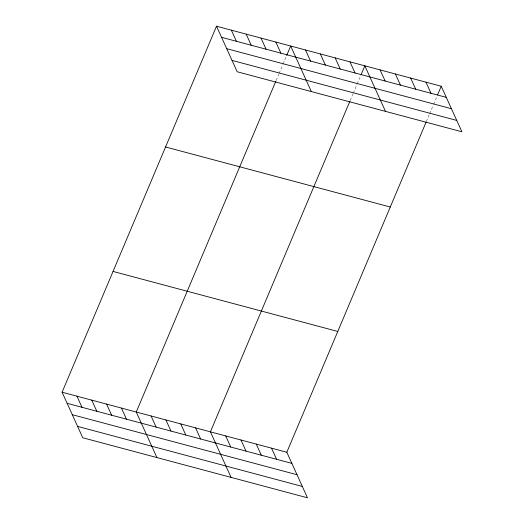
<?xml version="1.0" encoding="UTF-8"?>
<svg xmlns="http://www.w3.org/2000/svg" width="524" height="524" viewBox="0 0 524 524"><rect width="100%" height="100%" fill="white"/><g stroke="black" fill="none" stroke-linecap="round" stroke-linejoin="round"><path stroke-width="0.39" stroke-dasharray="2.62 1.97" d="M276.115 80.519L278.847 74.048M279.148 73.334L282.79 64.707M283.091 63.987L286.733 55.361M350.274 100.333L352.999 93.862M353.307 93.141L356.942 84.515M357.25 83.801L360.885 75.168M426.372 121.463L429.405 114.278M429.706 113.557L433.348 104.931M433.649 104.21L436.99 96.298"/><path stroke-width="0.79" d="M426.071 122.184L286.818 452.245L307.483 497.8L82.766 437.763L62.101 392.214L216.517 26.2L441.234 86.237L461.899 131.786L237.182 71.755L216.517 26.2M275.814 81.24L136.26 412.021L156.918 457.576M286.733 55.361L290.676 46.014L311.341 91.562M349.966 101.053L210.412 431.835L231.077 477.39M361.193 74.454L364.828 65.821L385.494 111.376M437.592 94.864L441.234 86.237M221.56 37.322L446.278 97.359M226.715 48.686L451.433 108.717M232.027 60.391L456.745 120.428M165.558 146.982L390.275 207.019M113.06 271.425L337.777 331.463M62.101 392.214L286.818 452.245M67.144 403.336L291.861 463.367M72.299 414.694L297.016 474.731M77.611 426.405L302.328 486.436M425.953 82.157L430.997 93.279M410.672 78.069L415.715 89.191M395.391 73.989L400.441 85.111M380.11 69.908L385.16 81.03M349.999 61.858L355.043 72.98M335.17 57.902L340.214 69.024M320.334 53.939L325.384 65.061M305.505 49.977L310.549 61.098M275.847 42.051L280.89 53.173M261.011 38.088L266.054 49.21M246.182 34.126L251.225 45.247M231.353 30.163L236.396 41.285M271.537 448.164L276.58 459.286M256.256 444.083L261.299 455.205M240.975 440.003L246.018 451.125M225.693 435.916L230.743 447.038M195.583 427.872L200.627 438.994M180.754 423.909L185.797 435.031M165.918 419.947L170.968 431.069M151.089 415.984L156.132 427.106M121.424 408.058L126.474 419.18M106.595 404.096L111.638 415.218M91.766 400.133L96.809 411.255M76.93 396.177L81.98 407.299"/></g></svg>
